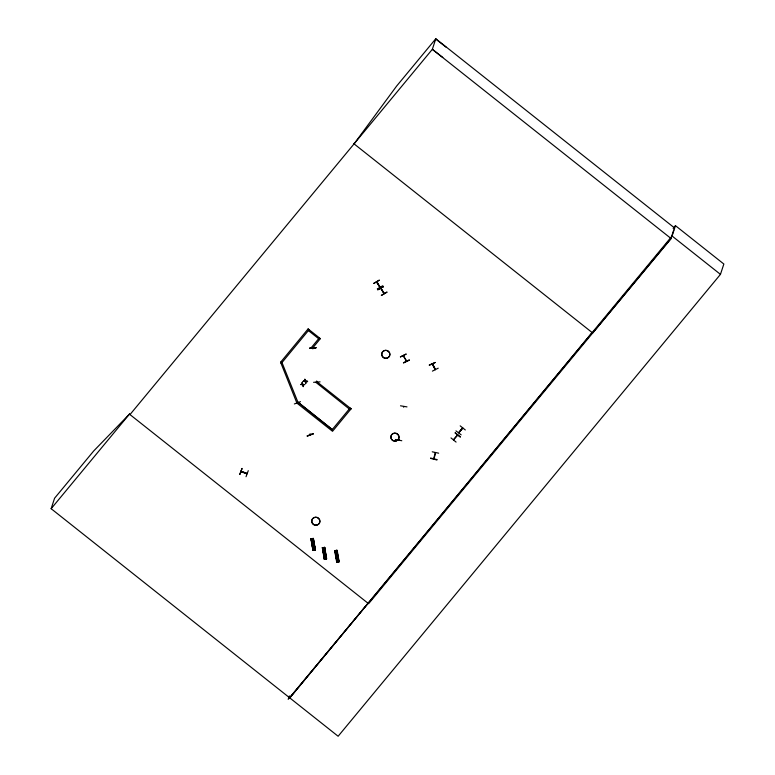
<?xml version="1.0" encoding="UTF-8"?>
<svg xmlns="http://www.w3.org/2000/svg" width="775" height="775" viewBox="0 0 775 775"><rect width="100%" height="100%" fill="white"/><g stroke="black" fill="none" stroke-linecap="round" stroke-linejoin="round"><path stroke-width="1.16" d="M403.533 406.827L403.572 406.497M403.843 406.536L403.814 407.03M320.075 381.862L313.584 382.308M297.464 403.455L297.522 402.816M312.78 348.721L312.703 348.082M316.578 381.445L316.743 381.891M316.946 381.949L316.655 381.29M400.501 405.809L406.982 406.885M395.347 439.502L401.789 440.733M398.505 439.9L398.815 439.347L398.728 440.035M457.705 435.221L457.056 435.589L457.56 434.891M312.897 545.067C313.139 546.879 314.582 544.195 312.955 544.961M432.237 451.806L438.66 453.191M437.042 459.594L430.648 458.064M430.571 458.364L436.935 459.982M673.155 228.47L675.461 225.67L723.85 264.023L720.459 274.369L338.132 736.25L51.15 508.7L54.57 498.238L93.707 450.963L129.425 414.141L129.987 414.586L432.343 49.319L435.802 38.75L674.424 227.869M239.853 474.465L242.071 468.41L239.766 474.426M241.035 471.229L247.206 473.477M241.19 471.21L241.015 471.694L246.925 473.854L247.099 473.37M241.616 471.365L241.606 471.607M280.841 362.865L296.825 402.864L298.007 402.428L281.984 362.555L281.025 361.634M280.802 362.991L282.022 362.429M246.024 476.722L248.262 470.667M280.986 361.77L308.188 328.823M308.392 330.567L318.651 338.694M309.186 329.608L281.984 362.555M309.564 348.285L316.103 347.704L309.583 348.237M320.443 338.53L312.248 348.508L311.298 347.588M300.506 384.555L302.463 384.313L302.231 382.424L302.899 384.41L304.943 384.565L303.044 384.729L303.238 386.677L302.57 384.72L300.535 384.468M294.364 403.949L300.506 401.673M313.022 348.682L312.984 347.917M301.872 382.898L302.463 384.313M305.214 381.523L303.151 381.358L305.214 381.523L305.883 383.48L305.689 381.532L307.578 381.377L305.573 381.126L307.578 381.377M303.461 380.99L305.108 381.116L303.151 381.358M304.846 379.314L305.544 381.213M297.368 402.738L297.774 403.387M298.172 402.351L332.31 429.573L298.172 402.351L297.329 403.436L332.523 431.297L351.153 408.716M319.445 337.745L311.25 347.713M307.239 381.833L305.66 381.62M350.92 408.532L350.087 409.617L315.938 382.395M316.694 381.823L316.839 381.377M315.89 382.521L316.897 381.232M317.023 381.794L316.878 381.465M307.278 436.044L313.371 433.69M310.203 434.087L310.184 434.911L309.961 434.145M310.465 434.543L310.155 434.233M373.792 283.466L379.382 280.114L373.744 283.379M380.157 286.963L379.886 287.38L376.524 281.742M376.844 281.703L380.108 287.118M331.574 430.377L350.155 407.931M379.876 287.128L376.505 281.974M380.603 288.213L384.187 293.589M383.954 293.609L380.796 288.106M384.235 293.444L380.922 288.184M382.84 285.704L377.289 288.91M383.402 286.614L377.677 289.637L383.431 286.566M386.919 292.204L381.319 295.43L386.919 292.088M312.364 546.007L314.505 545.726M312.548 547.034L314.698 546.724M312.916 550.231L313.633 550.114L311.511 538.693L310.911 538.819L312.945 550.221L311.095 538.761L313.4 538.47L315.367 549.872L314.65 549.979L315.377 549.872L313.245 538.451L312.674 538.577L314.679 549.979M323.475 553.863L325.645 553.515M323.679 555.026L325.829 554.706M324.057 557.206L326.227 556.857M324.192 557.981L326.362 557.622M324.27 559.201L322.419 547.731L324.957 559.095L324.221 559.201L326.12 558.911M289.327 695.902L288.203 699.321L368.048 603.26M400.413 356.946L406.255 354.03L400.433 356.849M335.914 556.77L338.074 556.421M336.118 557.932L338.268 557.613M403.271 355.444L403.494 356.161M336.495 560.112L338.665 559.763M336.631 560.887L338.791 560.538M334.703 550.705L335.43 550.599L337.396 562.001L336.66 562.117L339.14 561.759L337.164 550.347L334.674 550.705L336.699 562.107M403.426 362.719L409.229 359.881M338.559 561.817L336.999 550.337L336.408 550.463M406.168 361.073L406.255 360.53M406.429 360.947L403.223 355.589L406.458 360.927M398.486 439.832L398.796 439.599M429.389 365.316L435.192 362.438M432.779 364.202L432.489 364.599L432.247 363.804M432.45 363.707L435.414 369.568L432.576 363.804M434.891 368.948L435.143 369.694L435.434 369.297M438.233 368.173L432.421 371.118M435.288 452.668L433.767 458.548M435.55 452.803L434.087 458.626M450.992 437.914L456.068 442.079M455.09 432.963L460.214 437.032M453.511 439.667L457.734 435.027M460.195 425.853L465.291 429.951M458.829 432.712L462.733 428.1M459.12 432.489L462.355 428.488M458.548 432.683L462.646 427.761M461.154 434.833L455.971 430.89M671.315 237.382L673.737 229.981M592.139 332.552L289.753 697.907L672.08 236.026L675.461 225.67M453.491 439.842L457.512 435.046M337.483 556.837L336.718 556.847L336.825 557.535M354.068 143.879L396.664 86.025L435.802 38.75M51.15 508.7L129.483 414.082M304.875 379.227L305.079 381.203M671.16 238.593L592.701 332.988L353.516 143.433M324.27 553.97L325.045 553.951M337.057 557.632L337.551 556.944M324.87 554.687L325.054 553.922M377.822 289.86L383.46 286.595M241.044 471.403L247.08 473.573M409.394 360.181L403.552 362.962M429.234 365.006L435.211 362.506M312.674 538.577L313.255 538.47L314.96 549.93L312.984 538.528M315.347 549.882L313.071 550.163L313.642 550.114L311.511 538.693L310.94 538.819M323.969 547.557L324.725 547.441L326.692 558.852L325.946 558.959L323.969 547.557L324.715 547.45M335.275 550.579L337.096 562.049L335.42 550.599M336.272 550.415L338.723 561.817L336.689 550.424M307.239 435.976L313.391 433.738L307.278 435.918M324.231 554.406L324.88 554.658M322.264 547.799L322.981 547.692L322.41 547.751M336.854 550.405L338.859 561.798M324.957 559.095L324.386 559.153L322.419 547.731L324.696 547.45M325.975 558.959L324.308 547.499M338.394 561.865L339.13 561.759M311.288 539.923L313.449 539.603M322.797 548.836L324.618 548.574M322.623 548.903L324.773 548.584M336.292 550.512L335.614 550.502M335.052 551.81L337.212 551.49M322.962 547.692L324.686 559.133L322.594 547.683M313.061 550.182L311.327 538.761M311.095 538.761L313.216 550.182M334.848 550.647L337.125 562.049M435.695 39.05L446.129 47.207M442.777 57.476L432.343 49.319L670.966 238.438L368.609 603.706L129.425 414.141M672.08 236.026L720.459 274.369M455.245 432.818L460.369 436.887M308.15 328.949L320.404 338.665M316.684 381.562L351.114 408.851M435.153 369.636L432.198 364.105M336.553 550.424L338.433 561.865M324.57 547.431L326.42 558.891M324.415 547.412L326.382 558.901M323.834 547.499L323.175 547.596M313.09 538.441L315.096 549.911M312.509 538.528L311.85 538.625M316.074 347.791L309.564 348.353M312.16 544.854L314.321 544.534L312.16 544.854M312.751 548.196L314.902 547.877L312.751 548.196M312.877 548.971L315.037 548.652L312.877 548.971M323.873 556.014L326.023 555.694L323.873 556.014M336.311 558.92L338.462 558.61L336.311 558.92M382.521 356.607A4.088 3.962 18.1 0 0 389.544 355.957A4.088 3.962 18.1 0 0 385.34 350.348A4.107 3.972 18.1 0 0 382.501 356.645A4.107 3.972 18.1 0 0 389.544 355.987A4.107 3.972 18.1 0 0 385.33 350.358A4.088 3.962 18.1 0 0 382.521 356.607M391.646 439.464A4.088 3.962 18.1 0 0 398.66 438.815A4.088 3.962 18.1 0 0 394.456 433.206A4.088 3.962 18.1 0 0 391.646 439.464A4.107 3.972 18.1 0 0 398.689 438.776A4.107 3.972 18.1 0 0 394.475 433.147A4.107 3.972 18.1 0 0 391.646 439.435M312.528 523.551A4.098 3.972 18.1 0 0 319.552 522.902A4.107 3.972 18.1 0 0 315.357 517.235A4.107 3.972 18.1 0 0 312.528 523.512A4.107 3.972 18.1 0 0 319.571 522.863A4.098 3.972 18.1 0 0 315.338 517.283A4.098 3.972 18.1 0 0 312.528 523.551"/></g></svg>
